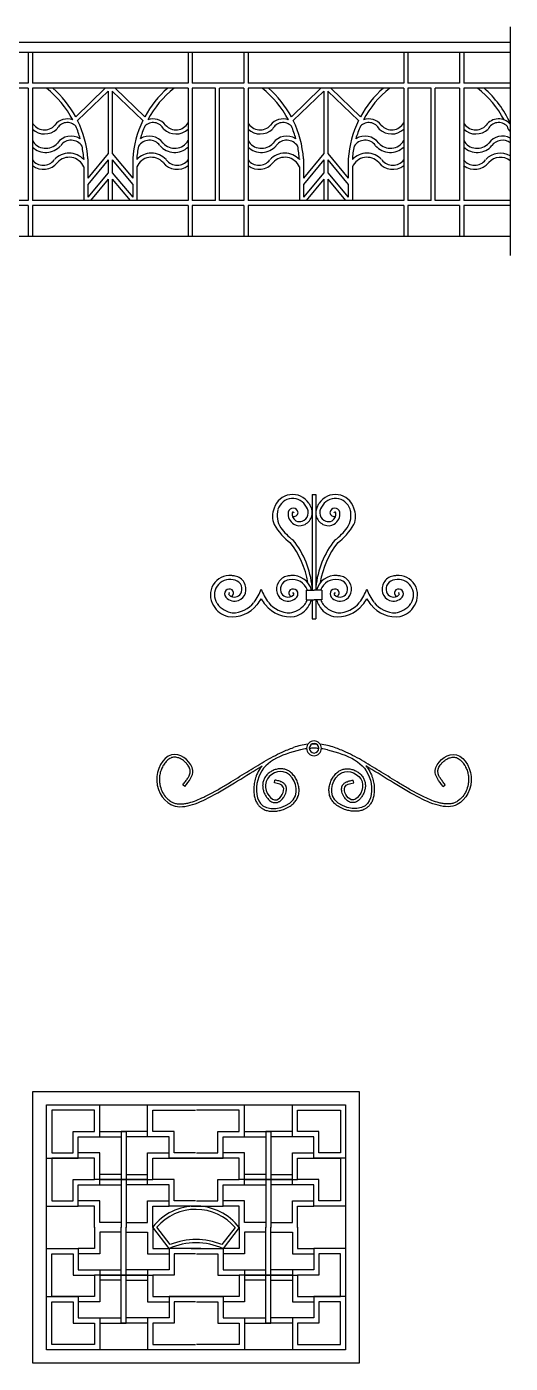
# Model space of a CAD drawing. Header units: millimetres. Extents: x 2621 to 26934, y 11979 to 27988.
# Drawn here: x 19855 to 21634, y 15714 to 20629 of the extents above; entities that cross this region are included whole.
import ezdxf

# ---------------------------------------------------------------- set-up
doc = ezdxf.new("R2010")
doc.units = ezdxf.units.MM

# ---------------------------------------------------------------- blocks, each defined once
blk = doc.blocks.new('A$C42CD0054')
for p, q in [((3673, 841.4), (3673, 0)), ((3673, 784), (20.4, 784)), ((3673, 746.5), (21.5, 746.5)), ((1899.7, 746.5), (1899.7, 634)), ((1914.7, 746.5), (1914.7, 634)), ((2487.6, 746.5), (2487.6, 634)), ((2502.6, 746.5), (2502.6, 634)), ((2693.1, 746.5), (2693.1, 634)), ((2708.1, 746.5), (2708.1, 634)), ((3281, 746.5), (3281, 634)), ((3296, 746.5), (3296, 634)), ((3486.5, 746.5), (3486.5, 634)), ((3501.5, 746.5), (3501.5, 634)), ((1899.7, 634), (1709.2, 634)), ((1899.7, 615.3), (1809.9, 615.3)), ((1899.7, 615.3), (1899.7, 202.8)), ((2487.6, 634), (1914.7, 634)), ((1914.7, 615.3), (1914.7, 202.8)), ((2487.6, 615.3), (1914.7, 615.3)), ((2182.9, 615.3), (2074.1, 510.2)), ((2193.7, 604.8), (2081.2, 496.3)), ((2193.7, 604.8), (2193.7, 374.8)), ((2208.7, 604.8), (2208.7, 374.8)), ((2208.7, 604.8), (2321.1, 496.3)), ((2219.5, 615.3), (2328.3, 510.2)), ((2487.6, 615.3), (2487.6, 202.8)), ((2693.1, 634), (2502.6, 634)), ((2502.6, 615.3), (2502.6, 202.8)), ((2588.3, 615.3), (2502.6, 615.3)), ((2588.3, 202.8), (2588.3, 615.3)), ((2603.3, 202.8), (2603.3, 615.3)), ((2693.1, 615.3), (2603.3, 615.3)), ((2693.1, 615.3), (2693.1, 202.8)), ((3281, 634), (2708.1, 634)), ((2708.1, 615.3), (2708.1, 202.8)), ((3281, 615.3), (2708.1, 615.3)), ((2976.3, 615.3), (2867.5, 510.2)), ((2987.1, 604.8), (2874.6, 496.3)), ((2987.1, 604.8), (2987.1, 374.8)), ((3002.1, 604.8), (3114.5, 496.3)), ((3002.1, 604.8), (3002.1, 374.8)), ((3012.9, 615.3), (3121.7, 510.2)), ((3281, 615.3), (3281, 202.8)), ((3486.5, 634), (3296, 634)), ((3296, 615.3), (3296, 202.8)), ((3381.7, 615.3), (3296, 615.3)), ((3381.7, 202.8), (3381.7, 615.3)), ((3396.7, 202.8), (3396.7, 615.3)), ((3486.5, 615.3), (3396.7, 615.3)), ((3486.5, 615.3), (3486.5, 202.8)), ((3673, 634), (3501.5, 634)), ((3501.5, 615.3), (3501.5, 202.8)), ((3673, 615.3), (3501.5, 615.3)), ((2103.7, 356.1), (2103.7, 353)), ((2193.7, 374.8), (2118.7, 284.8)), ((2118.7, 356.1), (2118.7, 284.8)), ((2193.7, 351.3), (2118.7, 261.3)), ((2193.7, 351.3), (2193.7, 304.5)), ((2208.7, 374.8), (2283.7, 284.8)), ((2208.7, 351.3), (2283.7, 261.3)), ((2208.7, 351.3), (2208.7, 304.5)), ((2283.7, 356.1), (2283.7, 284.8)), ((2298.7, 356.1), (2298.7, 353)), ((2897.1, 356.1), (2897.1, 353)), ((2987.1, 374.8), (2912.1, 284.8)), ((2912.1, 356.1), (2912.1, 284.8)), ((2987.1, 351.3), (2912.1, 261.3)), ((2987.1, 351.3), (2987.1, 304.5)), ((3002.1, 374.8), (3077.1, 284.8)), ((3002.1, 351.3), (3077.1, 261.3)), ((3002.1, 351.3), (3002.1, 304.5)), ((3077.1, 356.1), (3077.1, 284.8)), ((3092.1, 356.1), (3092.1, 353)), ((2103.7, 326.1), (2103.7, 202.8)), ((2193.7, 304.5), (2118.7, 214.5)), ((2208.7, 304.5), (2283.7, 214.5)), ((2298.7, 326.1), (2298.7, 202.8)), ((2897.1, 326.1), (2897.1, 202.8)), ((2987.1, 304.5), (2912.1, 214.5)), ((3002.1, 304.5), (3077.1, 214.5)), ((3092.1, 326.1), (3092.1, 202.8)), ((2118.7, 261.3), (2118.7, 214.5)), ((2193.7, 281.1), (2128.4, 202.8)), ((2193.7, 281.1), (2193.7, 202.8)), ((2208.7, 281.1), (2273.9, 202.8)), ((2208.7, 281.1), (2208.7, 202.8)), ((2283.7, 261.3), (2283.7, 214.5)), ((2912.1, 261.3), (2912.1, 214.5)), ((2987.1, 281.1), (2921.8, 202.8)), ((2987.1, 281.1), (2987.1, 202.8)), ((3002.1, 281.1), (3067.3, 202.8)), ((3002.1, 281.1), (3002.1, 202.8)), ((3077.1, 261.3), (3077.1, 214.5)), ((1899.7, 202.8), (1809.9, 202.8)), ((2487.6, 202.8), (1914.7, 202.8)), ((2588.3, 202.8), (2502.6, 202.8)), ((2693.1, 202.8), (2603.3, 202.8)), ((3281, 202.8), (2708.1, 202.8)), ((3381.7, 202.8), (3296, 202.8)), ((3486.5, 202.8), (3396.7, 202.8)), ((3673, 202.8), (3501.5, 202.8)), ((1899.7, 184), (1709.2, 184)), ((1899.7, 184), (1899.7, 71.5)), ((2487.6, 184), (1914.7, 184)), ((1914.7, 184), (1914.7, 71.5)), ((2487.6, 184), (2487.6, 71.5)), ((2693.1, 184), (2502.6, 184)), ((2502.6, 184), (2502.6, 71.5)), ((2693.1, 184), (2693.1, 71.5)), ((3281, 184), (2708.1, 184)), ((2708.1, 184), (2708.1, 71.5)), ((3281, 184), (3281, 71.5)), ((3486.5, 184), (3296, 184)), ((3296, 184), (3296, 71.5)), ((3486.5, 184), (3486.5, 71.5)), ((3673, 184), (3501.5, 184)), ((3501.5, 184), (3501.5, 71.5)), ((103.7, 71.5), (3673, 71.5))]:
    blk.add_line(p, q)
for centre, radius, start, end in [((1743.3, 331), 361.2, 27.6638, 51.9144), ((1743.3, 331), 376.2, 28.4544, 49.0869), ((2659, 331), 376.2, 130.9131, 151.5456), ((2659, 331), 361.2, 128.0856, 152.3362), ((2536.7, 331), 361.2, 27.6638, 51.9144), ((2536.7, 331), 376.2, 28.4544, 49.0869), ((3452.4, 331), 376.2, 130.9131, 151.5456), ((3452.4, 331), 361.2, 128.0856, 152.3362), ((3330.1, 331), 361.2, 27.6638, 51.9144), ((3330.1, 331), 376.2, 24.297, 49.0869), ((2043, 445.8), 56.6, 69.1355, 143.5659), ((1743.3, 331), 376.2, 3.8274, 26.0685), ((2659, 331), 376.2, 153.9315, 176.1726), ((2359.3, 445.8), 56.6, 36.4341, 110.8645), ((2836.5, 445.8), 56.6, 69.1355, 143.5659), ((2536.7, 331), 376.2, 3.8274, 26.0685), ((3452.4, 331), 376.2, 153.9315, 176.1726), ((3152.7, 445.8), 56.6, 36.4341, 110.8645), ((3629.9, 445.8), 56.6, 40.374, 143.5659), ((1959.2, 513.1), 51, 209.2082, 318.8575), ((1959.2, 513.1), 66, 227.5872, 313.3542), ((2043, 445.8), 43.1, 43.4038, 153.3647), ((1743.3, 331), 361.2, 15.7981, 23.5678), ((2659, 331), 361.2, 156.4322, 164.2019), ((2359.3, 445.8), 43.1, 26.6353, 136.5962), ((2443.1, 513.1), 66, 226.6458, 312.4128), ((2443.1, 513.1), 51, 221.1425, 330.7918), ((2752.6, 513.1), 51, 209.2082, 318.8575), ((2752.6, 513.1), 66, 227.5872, 313.3542), ((2836.5, 445.8), 43.1, 43.4038, 153.3647), ((2536.7, 331), 361.2, 15.7981, 23.5678), ((3452.4, 331), 361.2, 156.4322, 164.2019), ((3152.7, 445.8), 43.1, 26.6353, 136.5962), ((3236.5, 513.1), 66, 226.6458, 312.4128), ((3236.5, 513.1), 51, 221.1425, 330.7918), ((3546, 513.1), 51, 209.2082, 318.8575), ((3546, 513.1), 66, 227.5872, 313.3542), ((3629.9, 445.8), 43.1, 43.4038, 153.3647), ((3700.7, 486.3), 41, 195.4558, 227.4894), ((1964.1, 450.9), 56.7, 209.2082, 318.8575), ((1964.1, 450.9), 71.7, 226.3578, 318.8575), ((2057.3, 376.1), 62.9, 57.7737, 143.5659), ((2057.3, 376.1), 47.9, 33.2455, 143.5659), ((1743.3, 331), 361.2, 3.4601, 11.398), ((2659, 331), 361.2, 168.602, 176.5399), ((2345, 376.1), 47.9, 36.4341, 146.7545), ((2345, 376.1), 62.9, 36.4341, 122.2263), ((2438.2, 450.9), 71.7, 221.1425, 313.6422), ((2438.2, 450.9), 56.7, 221.1425, 330.7918), ((2757.6, 450.9), 56.7, 209.2082, 318.8575), ((2757.6, 450.9), 71.7, 226.3578, 318.8575), ((2850.7, 376.1), 62.9, 57.7737, 143.5659), ((2850.7, 376.1), 47.9, 33.2455, 143.5659), ((2536.7, 331), 361.2, 3.4601, 11.398), ((3452.4, 331), 361.2, 168.602, 176.5399), ((3138.4, 376.1), 47.9, 36.4341, 146.7545), ((3138.4, 376.1), 62.9, 36.4341, 122.2263), ((3231.6, 450.9), 71.7, 221.1425, 313.6422), ((3231.6, 450.9), 56.7, 221.1425, 330.7918), ((3551, 450.9), 56.7, 209.2082, 318.8575), ((3551, 450.9), 71.7, 226.3578, 319.3693), ((3644.1, 376.1), 62.9, 62.6823, 143.5659), ((3644.1, 376.1), 47.9, 52.942, 144.0404), ((1954.8, 382.8), 50.9, 217.9346, 322.0654), ((2049.9, 302.6), 73.6, 42.9606, 137.1616), ((2049.9, 302.6), 58.6, 23.6632, 137.1616), ((2352.4, 302.6), 73.6, 42.8384, 137.0394), ((2352.4, 302.6), 58.6, 42.8384, 156.3368), ((2447.5, 382.8), 50.9, 217.9346, 322.0654), ((2748.2, 382.8), 50.9, 217.9346, 322.0654), ((2843.3, 302.6), 73.6, 42.9606, 137.1616), ((2843.3, 302.6), 58.6, 23.6632, 137.1616), ((3145.8, 302.6), 73.6, 42.8384, 137.0394), ((3145.8, 302.6), 58.6, 42.8384, 156.3368), ((3240.9, 382.8), 50.9, 217.9346, 322.0654), ((3541.6, 382.8), 50.9, 217.9346, 322.0654), ((3636.7, 302.6), 73.6, 60.526, 137.1616), ((3636.7, 302.6), 58.6, 51.839, 137.1616), ((1954.8, 382.8), 65.9, 232.4681, 322.0654), ((2447.5, 382.8), 65.9, 217.9346, 307.5319), ((2748.2, 382.8), 65.9, 232.4681, 322.0654), ((3240.9, 382.8), 65.9, 217.9346, 307.5319), ((3541.6, 382.8), 65.9, 232.4681, 322.0654)]:
    blk.add_arc(centre, radius, start, end)
blk = doc.blocks.new('A$C50CF6D44')
for p, q in [((0, 1000), (1200, 1000)), ((0, 0), (0, 1000)), ((1200, 1000), (1200, 0)), ((50, 950), (1150, 950)), ((50, 50), (50, 950)), ((245.5, 833.4), (245.5, 950)), ((422, 833.4), (422, 950)), ((778, 833.4), (778, 950)), ((954.5, 833.4), (954.5, 950)), ((1150, 950), (1150, 50)), ((226.5, 931.1), (68.9, 931.1)), ((68.9, 931.1), (68.9, 773.5)), ((226.5, 852.3), (226.5, 931.1)), ((440.9, 931.1), (598.5, 931.1)), ((440.9, 852.3), (440.9, 931.1)), ((759.1, 931.1), (601.5, 931.1)), ((759.1, 852.3), (759.1, 931.1)), ((973.5, 931.1), (1131.1, 931.1)), ((973.5, 852.3), (973.5, 931.1)), ((1131.1, 931.1), (1131.1, 773.5)), ((147.7, 852.3), (226.5, 852.3)), ((147.7, 773.5), (147.7, 852.3)), ((245.5, 852.3), (343.2, 852.3)), ((324.3, 852.3), (324.3, 675.7)), ((422, 852.3), (324.3, 852.3)), ((343.2, 852.3), (343.2, 675.7)), ((519.7, 852.3), (440.9, 852.3)), ((519.7, 773.5), (519.7, 852.3)), ((680.3, 852.3), (759.1, 852.3)), ((680.3, 773.5), (680.3, 852.3)), ((778, 852.3), (875.7, 852.3)), ((856.8, 852.3), (856.8, 675.7)), ((954.5, 852.3), (856.8, 852.3)), ((875.7, 852.3), (875.7, 675.7)), ((1052.3, 852.3), (973.5, 852.3)), ((1052.3, 773.5), (1052.3, 852.3)), ((166.6, 833.4), (245.5, 833.4)), ((166.6, 754.5), (166.6, 833.4)), ((245.5, 833.4), (324.3, 833.4)), ((324.3, 833.4), (324.3, 694.6)), ((343.2, 833.4), (343.2, 694.6)), ((422, 833.4), (343.2, 833.4)), ((500.8, 833.4), (422, 833.4)), ((500.8, 754.5), (500.8, 833.4)), ((699.2, 833.4), (778, 833.4)), ((699.2, 754.5), (699.2, 833.4)), ((778, 833.4), (856.8, 833.4)), ((856.8, 833.4), (856.8, 694.6)), ((875.7, 833.4), (875.7, 694.6)), ((954.5, 833.4), (875.7, 833.4)), ((1033.4, 833.4), (954.5, 833.4)), ((1033.4, 754.5), (1033.4, 833.4)), ((50, 754.5), (166.6, 754.5)), ((68.9, 773.5), (147.7, 773.5)), ((226.5, 754.5), (68.9, 754.5)), ((68.9, 754.5), (68.9, 596.9)), ((245.5, 773.5), (166.6, 773.5)), ((226.5, 754.5), (166.6, 754.5)), ((226.5, 675.7), (226.5, 754.5)), ((226.5, 675.7), (226.5, 754.5)), ((245.5, 694.6), (245.5, 773.5)), ((245.5, 656.8), (245.5, 773.5)), ((422, 694.6), (422, 773.5)), ((422, 656.8), (422, 773.5)), ((422, 773.5), (500.8, 773.5)), ((440.9, 675.7), (440.9, 754.5)), ((440.9, 675.7), (440.9, 754.5)), ((440.9, 754.5), (500.8, 754.5)), ((440.9, 754.5), (598.5, 754.5)), ((617.5, 754.5), (500.8, 754.5)), ((598.5, 773.5), (519.7, 773.5)), ((582.5, 754.5), (699.2, 754.5)), ((601.5, 773.5), (680.3, 773.5)), ((759.1, 754.5), (601.5, 754.5)), ((778, 773.5), (699.2, 773.5)), ((759.1, 754.5), (699.2, 754.5)), ((759.1, 675.7), (759.1, 754.5)), ((759.1, 675.7), (759.1, 754.5)), ((778, 694.6), (778, 773.5)), ((778, 656.8), (778, 773.5)), ((954.5, 694.6), (954.5, 773.5)), ((954.5, 656.8), (954.5, 773.5)), ((954.5, 773.5), (1033.4, 773.5)), ((973.5, 675.7), (973.5, 754.5)), ((973.5, 675.7), (973.5, 754.5)), ((973.5, 754.5), (1033.4, 754.5)), ((973.5, 754.5), (1131.1, 754.5)), ((1150, 754.5), (1033.4, 754.5)), ((1131.1, 773.5), (1052.3, 773.5)), ((1131.1, 754.5), (1131.1, 596.9)), ((324.3, 694.6), (245.5, 694.6)), ((343.2, 694.6), (422, 694.6)), ((856.8, 694.6), (778, 694.6)), ((875.7, 694.6), (954.5, 694.6)), ((147.7, 675.7), (226.5, 675.7)), ((147.7, 596.9), (147.7, 675.7)), ((166.6, 656.8), (245.5, 656.8)), ((166.6, 578), (166.6, 656.8)), ((343.2, 675.7), (226.5, 675.7)), ((245.5, 675.7), (343.2, 675.7)), ((245.5, 656.8), (324.3, 656.8)), ((324.3, 675.7), (440.9, 675.7)), ((422, 675.7), (324.3, 675.7)), ((324.3, 675.7), (324.3, 499.2)), ((324.3, 656.8), (324.3, 518.1)), ((343.2, 675.7), (343.2, 499.2)), ((422, 656.8), (343.2, 656.8)), ((343.2, 656.8), (343.2, 518.1)), ((500.8, 656.8), (422, 656.8)), ((519.7, 675.7), (440.9, 675.7)), ((500.8, 578), (500.8, 656.8)), ((519.7, 596.9), (519.7, 675.7)), ((680.3, 675.7), (759.1, 675.7)), ((680.3, 596.9), (680.3, 675.7)), ((699.2, 656.8), (778, 656.8)), ((699.2, 578), (699.2, 656.8)), ((875.7, 675.7), (759.1, 675.7)), ((778, 675.7), (875.7, 675.7)), ((778, 656.8), (856.8, 656.8)), ((856.8, 675.7), (973.5, 675.7)), ((954.5, 675.7), (856.8, 675.7)), ((856.8, 675.7), (856.8, 499.2)), ((856.8, 656.8), (856.8, 518.1)), ((875.7, 675.7), (875.7, 499.2)), ((954.5, 656.8), (875.7, 656.8)), ((875.7, 656.8), (875.7, 518.1)), ((1033.4, 656.8), (954.5, 656.8)), ((1052.3, 675.7), (973.5, 675.7)), ((1033.4, 578), (1033.4, 656.8)), ((1052.3, 596.9), (1052.3, 675.7)), ((68.9, 596.9), (147.7, 596.9)), ((245.5, 596.9), (166.6, 596.9)), ((245.5, 518.1), (245.5, 596.9)), ((422, 518.1), (422, 596.9)), ((422, 596.9), (500.8, 596.9)), ((598.5, 596.9), (519.7, 596.9)), ((601.5, 596.9), (680.3, 596.9)), ((778, 596.9), (699.2, 596.9)), ((778, 518.1), (778, 596.9)), ((954.5, 518.1), (954.5, 596.9)), ((954.5, 596.9), (1033.4, 596.9)), ((1131.1, 596.9), (1052.3, 596.9)), ((50, 578), (166.6, 578)), ((226.5, 578), (166.6, 578)), ((226.5, 499.2), (226.5, 578)), ((440.9, 578), (500.8, 578)), ((440.9, 499.2), (440.9, 578)), ((617.5, 578), (500.8, 578)), ((582.5, 578), (699.2, 578)), ((759.1, 578), (699.2, 578)), ((759.1, 499.2), (759.1, 578)), ((973.5, 578), (1033.4, 578)), ((973.5, 499.2), (973.5, 578)), ((1150, 578), (1033.4, 578)), ((226.5, 500.8), (226.5, 422)), ((324.3, 518.1), (245.5, 518.1)), ((324.3, 324.3), (324.3, 500.8)), ((343.2, 518.1), (422, 518.1)), ((343.2, 324.3), (343.2, 500.8)), ((440.9, 500.8), (440.9, 422)), ((500.8, 422), (440.9, 500.8)), ((504.7, 436.7), (456.2, 500.5)), ((743.8, 499.1), (695.4, 436.7)), ((759.1, 499.2), (699.2, 422)), ((759.1, 500.8), (759.1, 422)), ((856.8, 518.1), (778, 518.1)), ((856.8, 324.3), (856.8, 500.8)), ((875.7, 518.1), (954.5, 518.1)), ((875.7, 324.3), (875.7, 500.8)), ((973.5, 500.8), (973.5, 422)), ((324.3, 481.9), (245.5, 481.9)), ((245.5, 481.9), (245.5, 403.1)), ((324.3, 343.2), (324.3, 481.9)), ((343.2, 481.9), (422, 481.9)), ((343.2, 343.2), (343.2, 481.9)), ((422, 481.9), (422, 403.1)), ((778, 481.9), (778, 403.1)), ((856.8, 481.9), (778, 481.9)), ((856.8, 343.2), (856.8, 481.9)), ((875.7, 481.9), (954.5, 481.9)), ((875.7, 343.2), (875.7, 481.9)), ((954.5, 481.9), (954.5, 403.1)), ((50, 422), (166.6, 422)), ((68.9, 245.5), (68.9, 403.1)), ((68.9, 403.1), (147.7, 403.1)), ((147.7, 403.1), (147.7, 324.3)), ((226.5, 422), (166.6, 422)), ((166.6, 422), (166.6, 343.2)), ((245.5, 403.1), (166.6, 403.1)), ((422, 403.1), (500.8, 403.1)), ((440.9, 422), (500.8, 422)), ((617.5, 422), (500.8, 422)), ((500.8, 422), (500.8, 343.2)), ((598.5, 403.1), (519.7, 403.1)), ((519.7, 403.1), (519.7, 324.3)), ((582.5, 422), (699.2, 422)), ((601.5, 403.1), (680.3, 403.1)), ((680.3, 403.1), (680.3, 324.3)), ((759.1, 422), (699.2, 422)), ((699.2, 422), (699.2, 343.2)), ((778, 403.1), (699.2, 403.1)), ((954.5, 403.1), (1033.4, 403.1)), ((973.5, 422), (1033.4, 422)), ((1150, 422), (1033.4, 422)), ((1033.4, 422), (1033.4, 343.2)), ((1131.1, 403.1), (1052.3, 403.1)), ((1052.3, 403.1), (1052.3, 324.3)), ((1131.1, 245.5), (1131.1, 403.1)), ((147.7, 324.3), (226.5, 324.3)), ((166.6, 343.2), (245.5, 343.2)), ((226.5, 324.3), (226.5, 245.5)), ((226.5, 324.3), (226.5, 245.5)), ((343.2, 324.3), (226.5, 324.3)), ((245.5, 343.2), (245.5, 226.5)), ((245.5, 343.2), (324.3, 343.2)), ((245.5, 324.3), (343.2, 324.3)), ((245.5, 305.4), (245.5, 226.5)), ((324.3, 305.4), (245.5, 305.4)), ((324.3, 147.7), (324.3, 324.3)), ((422, 324.3), (324.3, 324.3)), ((324.3, 324.3), (440.9, 324.3)), ((324.3, 166.6), (324.3, 305.4)), ((422, 343.2), (343.2, 343.2)), ((343.2, 147.7), (343.2, 324.3)), ((343.2, 166.6), (343.2, 305.4)), ((343.2, 305.4), (422, 305.4)), ((422, 343.2), (422, 226.5)), ((500.8, 343.2), (422, 343.2)), ((422, 305.4), (422, 226.5)), ((440.9, 324.3), (440.9, 245.5)), ((440.9, 324.3), (440.9, 245.5)), ((519.7, 324.3), (440.9, 324.3)), ((680.3, 324.3), (759.1, 324.3)), ((699.2, 343.2), (778, 343.2)), ((759.1, 324.3), (759.1, 245.5)), ((759.1, 324.3), (759.1, 245.5)), ((875.7, 324.3), (759.1, 324.3)), ((778, 343.2), (778, 226.5)), ((778, 343.2), (856.8, 343.2)), ((778, 324.3), (875.7, 324.3)), ((778, 305.4), (778, 226.5)), ((856.8, 305.4), (778, 305.4)), ((856.8, 147.7), (856.8, 324.3)), ((954.5, 324.3), (856.8, 324.3)), ((856.8, 324.3), (973.5, 324.3)), ((856.8, 166.6), (856.8, 305.4)), ((954.5, 343.2), (875.7, 343.2)), ((875.7, 147.7), (875.7, 324.3)), ((875.7, 166.6), (875.7, 305.4)), ((875.7, 305.4), (954.5, 305.4)), ((954.5, 343.2), (954.5, 226.5)), ((1033.4, 343.2), (954.5, 343.2)), ((954.5, 305.4), (954.5, 226.5)), ((973.5, 324.3), (973.5, 245.5)), ((973.5, 324.3), (973.5, 245.5)), ((1052.3, 324.3), (973.5, 324.3)), ((50, 245.5), (166.6, 245.5)), ((226.5, 245.5), (68.9, 245.5)), ((68.9, 68.9), (68.9, 226.5)), ((68.9, 226.5), (147.7, 226.5)), ((147.7, 226.5), (147.7, 147.7)), ((226.5, 245.5), (166.6, 245.5)), ((166.6, 245.5), (166.6, 166.6)), ((245.5, 226.5), (166.6, 226.5)), ((422, 226.5), (500.8, 226.5)), ((440.9, 245.5), (500.8, 245.5)), ((440.9, 245.5), (598.5, 245.5)), ((617.5, 245.5), (500.8, 245.5)), ((500.8, 245.5), (500.8, 166.6)), ((598.5, 226.5), (519.7, 226.5)), ((519.7, 226.5), (519.7, 147.7)), ((582.5, 245.5), (699.2, 245.5)), ((759.1, 245.5), (601.5, 245.5)), ((601.5, 226.5), (680.3, 226.5)), ((680.3, 226.5), (680.3, 147.7)), ((759.1, 245.5), (699.2, 245.5)), ((699.2, 245.5), (699.2, 166.6)), ((778, 226.5), (699.2, 226.5)), ((954.5, 226.5), (1033.4, 226.5)), ((973.5, 245.5), (1033.4, 245.5)), ((973.5, 245.5), (1131.1, 245.5)), ((1150, 245.5), (1033.4, 245.5)), ((1033.4, 245.5), (1033.4, 166.6)), ((1131.1, 226.5), (1052.3, 226.5)), ((1052.3, 226.5), (1052.3, 147.7)), ((1131.1, 68.9), (1131.1, 226.5)), ((147.7, 147.7), (226.5, 147.7)), ((166.6, 166.6), (245.5, 166.6)), ((226.5, 147.7), (226.5, 68.9)), ((245.5, 166.6), (245.5, 50)), ((245.5, 166.6), (324.3, 166.6)), ((245.5, 147.7), (343.2, 147.7)), ((422, 147.7), (324.3, 147.7)), ((422, 166.6), (343.2, 166.6)), ((422, 166.6), (422, 50)), ((500.8, 166.6), (422, 166.6)), ((519.7, 147.7), (440.9, 147.7)), ((440.9, 147.7), (440.9, 68.9)), ((680.3, 147.7), (759.1, 147.7)), ((699.2, 166.6), (778, 166.6)), ((759.1, 147.7), (759.1, 68.9)), ((778, 166.6), (778, 50)), ((778, 166.6), (856.8, 166.6)), ((778, 147.7), (875.7, 147.7)), ((954.5, 147.7), (856.8, 147.7)), ((954.5, 166.6), (875.7, 166.6)), ((954.5, 166.6), (954.5, 50)), ((1033.4, 166.6), (954.5, 166.6)), ((1052.3, 147.7), (973.5, 147.7)), ((973.5, 147.7), (973.5, 68.9)), ((1150, 50), (50, 50)), ((226.5, 68.9), (68.9, 68.9)), ((440.9, 68.9), (598.5, 68.9)), ((759.1, 68.9), (601.5, 68.9)), ((973.5, 68.9), (1131.1, 68.9)), ((1200, 0), (0, 0))]:
    blk.add_line(p, q)
for centre, radius, start, end in [((599.4, 376.9), 201.2, 37.4482, 141.9689), ((599.4, 376.9), 189.2, 40.2332, 139.1833), ((600, 201.3), 241.9, 65.7952, 114.2048), ((600, 201.3), 253.9, 67.9359, 112.0422)]:
    blk.add_arc(centre, radius, start, end)
blk = doc.blocks.new('A$C736A1F58')
for p, q in [((432.8, 105.1, 234.6), (434.9, 114.9, 234.6)), ((724.7, 105.1, 234.6), (722.6, 114.9, 234.6)), ((103.5, 91.1, 234.6), (95.8, 97.5, 234.6)), ((1054, 91.1, 234.6), (1061.8, 97.5, 234.6))]:
    blk.add_line(p, q)
at = {"linetype": 'ByBlock'}
for centre, radius, start, end in [((574.7, 37.1, 234.6), 210, 95.1622, 109.926), ((578.8, 231.6, 234.6), 27.3, 90, 270), ((578.8, 231.6, 234.6), 17.3, 90, 270), ((574.7, 37.1, 234.6), 210, 88.8796, 90.9717), ((578.8, 231.6, 234.6), 27.3, 270, 90), ((578.8, 231.6, 234.6), 17.3, 270, 90), ((582.9, 37.1, 234.6), 210, 89.0283, 91.1204), ((582.9, 37.1, 234.6), 210, 70.074, 84.8378), ((576.6, 31.6, 234.6), 200, 97.2029, 103.6538), ((576.6, 31.6, 234.6), 200, 89.3832, 94.3336), ((580.9, 31.6, 234.6), 200, 85.6664, 90.6168), ((580.9, 31.6, 234.6), 200, 76.3462, 82.7971)]:
    blk.add_arc(centre, radius, start, end, dxfattribs=at)
for points, knots in [([(103.5, 91.1, 234.6), (119.2, 110.3, 234.6), (155.9, 155.2, 234.6), (55.4, 244.7, 234.6), (-25.8, 122.5, 234.6), (51.1, -14.8, 234.6), (227.4, 62.2, 234.6), (328.7, 132, 234.6), (387.8, 166.9, 234.6)], [0, 0, 0, 0, 65.906861, 154.596065, 259.296918, 374.633951, 524.778752, 736.107336, 736.107336, 736.107336, 736.107336]), ([(95.8, 97.5, 234.6), (99.1, 101.6, 234.6), (102.4, 105.6, 234.6), (108.6, 113.6, 234.6), (111.5, 117.5, 234.6), (115.9, 124.4, 234.6), (117.6, 127.4, 234.6), (120.1, 132.8, 234.6), (121, 135.2, 234.6), (122.4, 139.8, 234.6), (122.8, 142.1, 234.6), (123.1, 145.4, 234.6), (123.1, 146.5, 234.6), (123, 148.6, 234.6), (122.9, 149.7, 234.6), (122.6, 151.9, 234.6), (122.4, 153.1, 234.6), (121.4, 156.7, 234.6), (120.4, 159.4, 234.6), (117.8, 164.6, 234.6), (116.3, 167.3, 234.6), (112.5, 172.5, 234.6), (110.4, 175.1, 234.6), (105.8, 180, 234.6), (103.3, 182.4, 234.6), (97.2, 187.4, 234.6), (93.4, 189.9, 234.6), (85.9, 194.2, 234.6), (82, 195.9, 234.6), (75.4, 197.9, 234.6), (72.6, 198.5, 234.6), (67.3, 199.1, 234.6), (64.8, 199.1, 234.6), (59.9, 198.6, 234.6), (57.4, 198, 234.6), (52.6, 196.4, 234.6), (50.2, 195.3, 234.6), (45.5, 192.6, 234.6), (43.2, 191, 234.6), (38.6, 187.2, 234.6), (36.4, 185.1, 234.6), (30.9, 179.1, 234.6), (27.7, 174.8, 234.6), (22, 165.4, 234.6), (19.5, 160.3, 234.6), (15.2, 149.7, 234.6), (13.5, 144.1, 234.6), (11.6, 135.8, 234.6), (11.1, 132.9, 234.6), (10.4, 127.5, 234.6), (10.2, 124.8, 234.6), (9.9, 119.4, 234.6), (9.9, 116.8, 234.6), (10.1, 108.8, 234.6), (10.7, 103.5, 234.6), (13.3, 90.2, 234.6), (15.8, 82.3, 234.6), (22.5, 67.5, 234.6), (26.7, 60.7, 234.6), (35.4, 49.7, 234.6), (39.8, 45.3, 234.6), (46.5, 39.8, 234.6), (48.7, 38.3, 234.6), (52.8, 35.7, 234.6), (54.6, 34.6, 234.6), (58.5, 32.7, 234.6), (60.4, 31.9, 234.6), (66.4, 29.6, 234.6), (70.6, 28.5, 234.6), (79.4, 27.1, 234.6), (83.9, 26.8, 234.6), (93.3, 26.9, 234.6), (98.2, 27.3, 234.6), (108.2, 28.7, 234.6), (113.3, 29.8, 234.6), (127.2, 33.4, 234.6), (136.2, 36.4, 234.6), (154.4, 43.6, 234.6), (163.6, 47.7, 234.6), (179.2, 55.2, 234.6), (185.6, 58.5, 234.6), (195.1, 63.4, 234.6), (198.2, 65.1, 234.6), (204.5, 68.4, 234.6), (207.6, 70.1, 234.6), (216.8, 75.1, 234.6), (222.9, 78.5, 234.6), (240.9, 88.7, 234.6), (252.6, 95.6, 234.6), (287.2, 116.4, 234.6), (309.3, 130.3, 234.6), (352.8, 157.5, 234.6), (374.2, 170.8, 234.6), (417.4, 195.6, 234.6), (439.1, 207.2, 234.6), (475.1, 223.7, 234.6), (488.9, 229.4, 234.6), (503.1, 234.6, 234.6)], [0, 0, 0, 0, 14.176666, 14.176666, 28.353332, 28.353332, 39.738069, 39.738069, 49.297612, 49.297612, 58.857155, 58.857155, 63.574757, 63.574757, 68.281491, 68.281491, 72.988225, 72.988225, 83.130938, 83.130938, 93.27365, 93.27365, 103.416362, 103.416362, 113.559075, 113.559075, 126.886677, 126.886677, 140.214279, 140.214279, 150.197167, 150.197167, 160.180056, 160.180056, 170.162944, 170.162944, 180.145833, 180.145833, 190.128721, 190.128721, 200.11161, 200.11161, 216.149742, 216.149742, 232.187874, 232.187874, 248.226006, 248.226006, 256.256201, 256.256201, 263.972026, 263.972026, 271.687852, 271.687852, 287.119502, 287.119502, 311.848133, 311.848133, 336.576764, 336.576764, 357.343703, 357.343703, 366.778583, 366.778583, 374.775716, 374.775716, 382.772849, 382.772849, 399.130483, 399.130483, 415.488118, 415.488118, 431.845752, 431.845752, 448.203386, 448.203386, 475.592333, 475.592333, 502.98128, 502.98128, 522.125558, 522.125558, 531.687599, 531.687599, 541.24964, 541.24964, 560.373721, 560.373721, 598.621884, 598.621884, 675.118209, 675.118209, 751.614535, 751.614535, 828.11086, 828.11086, 874.428026, 874.428026, 874.428026, 874.428026]), ([(529.4, 226, 234.6), (455.2, 208, 234.6), (357.7, 169.9, 234.6), (368.5, -17.4, 234.6), (551.4, 29.6, 234.6), (481.2, 177.9, 234.6), (371.5, 111, 234.6), (438.3, 10.1, 234.6), (482.1, 94.6, 234.6), (447.2, 102.1, 234.6), (432.8, 105.1, 234.6)], [43.248762, 43.248762, 43.248762, 43.248762, 240.922345, 336.692926, 462.212018, 561.101032, 642.481196, 711.861291, 764.485199, 801.072789, 801.072789, 801.072789, 801.072789]), ([(628.1, 226, 234.6), (702.3, 208, 234.6), (799.8, 169.9, 234.6), (789, -17.4, 234.6), (606.1, 29.6, 234.6), (676.3, 177.9, 234.6), (786.1, 111, 234.6), (719.3, 10.1, 234.6), (675.5, 94.6, 234.6), (710.4, 102.1, 234.6), (724.7, 105.1, 234.6)], [43.248762, 43.248762, 43.248762, 43.248762, 240.922345, 336.692926, 462.212018, 561.101032, 642.481196, 711.861291, 764.485199, 801.072789, 801.072789, 801.072789, 801.072789]), ([(1061.8, 97.5, 234.6), (1058.4, 101.6, 234.6), (1055.1, 105.6, 234.6), (1048.9, 113.6, 234.6), (1046.1, 117.5, 234.6), (1041.7, 124.4, 234.6), (1040, 127.4, 234.6), (1037.4, 132.8, 234.6), (1036.5, 135.2, 234.6), (1035.1, 139.8, 234.6), (1034.7, 142.1, 234.6), (1034.4, 145.4, 234.6), (1034.4, 146.5, 234.6), (1034.5, 148.6, 234.6), (1034.6, 149.7, 234.6), (1034.9, 151.9, 234.6), (1035.1, 153.1, 234.6), (1036.1, 156.7, 234.6), (1037.1, 159.4, 234.6), (1039.7, 164.6, 234.6), (1041.3, 167.3, 234.6), (1045, 172.5, 234.6), (1047.1, 175.1, 234.6), (1051.7, 180, 234.6), (1054.2, 182.4, 234.6), (1060.4, 187.4, 234.6), (1064.1, 189.9, 234.6), (1071.7, 194.2, 234.6), (1075.5, 195.9, 234.6), (1082.2, 197.9, 234.6), (1084.9, 198.5, 234.6), (1090.2, 199.1, 234.6), (1092.7, 199.1, 234.6), (1097.7, 198.6, 234.6), (1100.1, 198, 234.6), (1104.9, 196.4, 234.6), (1107.3, 195.3, 234.6), (1112, 192.6, 234.6), (1114.4, 191, 234.6), (1118.9, 187.2, 234.6), (1121.1, 185.1, 234.6), (1126.6, 179.1, 234.6), (1129.8, 174.8, 234.6), (1135.5, 165.4, 234.6), (1138.1, 160.3, 234.6), (1142.3, 149.7, 234.6), (1144, 144.1, 234.6), (1145.9, 135.8, 234.6), (1146.4, 132.9, 234.6), (1147.1, 127.5, 234.6), (1147.4, 124.8, 234.6), (1147.6, 119.4, 234.6), (1147.7, 116.8, 234.6), (1147.4, 108.8, 234.6), (1146.8, 103.5, 234.6), (1144.3, 90.2, 234.6), (1141.7, 82.3, 234.6), (1135, 67.5, 234.6), (1130.8, 60.7, 234.6), (1122.1, 49.7, 234.6), (1117.7, 45.3, 234.6), (1111, 39.8, 234.6), (1108.8, 38.3, 234.6), (1104.8, 35.7, 234.6), (1102.9, 34.6, 234.6), (1099.1, 32.7, 234.6), (1097.1, 31.9, 234.6), (1091.1, 29.6, 234.6), (1086.9, 28.5, 234.6), (1078.1, 27.1, 234.6), (1073.6, 26.8, 234.6), (1064.2, 26.9, 234.6), (1059.3, 27.3, 234.6), (1049.3, 28.7, 234.6), (1044.2, 29.8, 234.6), (1030.3, 33.4, 234.6), (1021.3, 36.4, 234.6), (1003.1, 43.6, 234.6), (993.9, 47.7, 234.6), (978.3, 55.2, 234.6), (971.9, 58.5, 234.6), (962.4, 63.4, 234.6), (959.3, 65.1, 234.6), (953.1, 68.4, 234.6), (950, 70.1, 234.6), (940.7, 75.1, 234.6), (934.6, 78.5, 234.6), (916.6, 88.7, 234.6), (904.9, 95.6, 234.6), (870.4, 116.4, 234.6), (848.2, 130.3, 234.6), (804.7, 157.5, 234.6), (783.3, 170.8, 234.6), (740.2, 195.6, 234.6), (718.4, 207.2, 234.6), (682.4, 223.7, 234.6), (668.6, 229.4, 234.6), (654.4, 234.6, 234.6)], [0, 0, 0, 0, 14.176666, 14.176666, 28.353332, 28.353332, 39.738069, 39.738069, 49.297612, 49.297612, 58.857155, 58.857155, 63.574757, 63.574757, 68.281491, 68.281491, 72.988225, 72.988225, 83.130938, 83.130938, 93.27365, 93.27365, 103.416362, 103.416362, 113.559075, 113.559075, 126.886677, 126.886677, 140.214279, 140.214279, 150.197167, 150.197167, 160.180056, 160.180056, 170.162944, 170.162944, 180.145833, 180.145833, 190.128721, 190.128721, 200.11161, 200.11161, 216.149742, 216.149742, 232.187874, 232.187874, 248.226006, 248.226006, 256.256201, 256.256201, 263.972026, 263.972026, 271.687852, 271.687852, 287.119502, 287.119502, 311.848133, 311.848133, 336.576764, 336.576764, 357.343703, 357.343703, 366.778583, 366.778583, 374.775716, 374.775716, 382.772849, 382.772849, 399.130483, 399.130483, 415.488118, 415.488118, 431.845752, 431.845752, 448.203386, 448.203386, 475.592333, 475.592333, 502.98128, 502.98128, 522.125558, 522.125558, 531.687599, 531.687599, 541.24964, 541.24964, 560.373721, 560.373721, 598.621884, 598.621884, 675.118209, 675.118209, 751.614535, 751.614535, 828.11086, 828.11086, 874.428026, 874.428026, 874.428026, 874.428026]), ([(1054, 91.1, 234.6), (1038.4, 110.3, 234.6), (1001.6, 155.2, 234.6), (1102.1, 244.7, 234.6), (1183.3, 122.5, 234.6), (1106.4, -14.8, 234.6), (930.1, 62.2, 234.6), (828.8, 132, 234.6), (769.7, 166.9, 234.6)], [0, 0, 0, 0, 65.906861, 154.596065, 259.296918, 374.633951, 524.778752, 736.107336, 736.107336, 736.107336, 736.107336]), ([(387.8, 166.9, 234.6), (385.3, 164, 234.6), (382.9, 161, 234.6), (375.6, 150.5, 234.6), (371.1, 142.5, 234.6), (366.1, 130.3, 234.6), (364.7, 126.6, 234.6), (362.5, 119.4, 234.6), (361.6, 116, 234.6), (359.9, 108.9, 234.6), (359.3, 105.3, 234.6), (357.6, 94.3, 234.6), (357, 86.8, 234.6), (357, 71.6, 234.6), (357.6, 64.1, 234.6), (360.1, 51.5, 234.6), (361.5, 46.3, 234.6), (365.3, 36.3, 234.6), (367.6, 31.5, 234.6), (372.8, 23.8, 234.6), (375.3, 20.7, 234.6), (379.5, 16.5, 234.6), (381, 15.2, 234.6), (383.8, 12.9, 234.6), (385.1, 12, 234.6), (387.8, 10.2, 234.6), (389.2, 9.4, 234.6), (393.5, 7.1, 234.6), (396.4, 5.7, 234.6), (404.2, 2.9, 234.6), (409.2, 1.7, 234.6), (419.5, 0.2, 234.6), (424.7, -0.1, 234.6), (435.4, 0.1, 234.6), (440.7, 0.6, 234.6), (451.4, 2.4, 234.6), (456.8, 3.6, 234.6), (468.7, 7.3, 234.6), (475.3, 10, 234.6), (487.7, 16.6, 234.6), (493.5, 20.4, 234.6), (502.8, 28.2, 234.6), (506.4, 31.9, 234.6), (512.9, 40.1, 234.6), (515.7, 44.5, 234.6), (518.5, 50.7, 234.6), (519.2, 52.2, 234.6), (520.9, 56.8, 234.6), (521.7, 59.9, 234.6), (523, 66.3, 234.6), (523.4, 69.5, 234.6), (523.9, 78.4, 234.6), (523.6, 84.1, 234.6), (521.8, 95.3, 234.6), (520.4, 100.9, 234.6), (516.5, 111.6, 234.6), (514, 116.8, 234.6), (508.3, 126.6, 234.6), (504.9, 131.2, 234.6), (497.3, 139.5, 234.6), (493.1, 143.3, 234.6), (485, 148.8, 234.6), (481.2, 150.9, 234.6), (475.4, 153.2, 234.6), (473.4, 153.9, 234.6), (469.2, 155.1, 234.6), (466.8, 155.6, 234.6), (462.1, 156.3, 234.6), (459.7, 156.5, 234.6), (452.5, 156.6, 234.6), (447.7, 156.1, 234.6), (438.2, 154, 234.6), (433.5, 152.5, 234.6), (424.6, 148.5, 234.6), (420.3, 146.1, 234.6), (412.3, 140.4, 234.6), (408.5, 137.1, 234.6), (401.9, 129.7, 234.6), (398.9, 125.6, 234.6), (394.5, 117.5, 234.6), (392.9, 113.5, 234.6), (391.2, 107.4, 234.6), (390.8, 105.4, 234.6), (390.3, 101.9, 234.6), (390.1, 100.4, 234.6), (389.9, 97.6, 234.6), (389.8, 96.3, 234.6), (389.8, 93.7, 234.6), (389.9, 92.3, 234.6), (390.1, 88.4, 234.6), (390.5, 85.7, 234.6), (391.8, 78.6, 234.6), (393, 74.1, 234.6), (396.3, 65.5, 234.6), (398.3, 61.4, 234.6), (402.8, 53.6, 234.6), (405.4, 50, 234.6), (410.4, 44.3, 234.6), (412.6, 42.1, 234.6), (417.5, 38.2, 234.6), (420, 36.5, 234.6), (424.8, 34.1, 234.6), (426.8, 33.3, 234.6), (431.1, 32.2, 234.6), (433.3, 31.8, 234.6), (437.9, 31.6, 234.6), (440.2, 31.8, 234.6), (443.2, 32.4, 234.6), (443.9, 32.6, 234.6), (446, 33.2, 234.6), (447.4, 33.8, 234.6), (450, 35, 234.6), (451.2, 35.7, 234.6), (454.5, 37.8, 234.6), (456.5, 39.3, 234.6), (460.1, 42.6, 234.6), (461.8, 44.4, 234.6), (465, 48.2, 234.6), (466.4, 50.3, 234.6), (469.7, 55.3, 234.6), (471.3, 58.4, 234.6), (474.1, 64.8, 234.6), (475.2, 68, 234.6), (476.5, 73.7, 234.6), (476.9, 76.1, 234.6), (477.3, 81, 234.6), (477.3, 83.4, 234.6), (476.7, 87.6, 234.6), (476.4, 89.3, 234.6), (475.6, 91.6, 234.6), (475.3, 92.3, 234.6), (474.7, 93.8, 234.6), (474.3, 94.7, 234.6), (473.4, 96.2, 234.6), (472.9, 96.9, 234.6), (471.4, 99.1, 234.6), (470.3, 100.3, 234.6), (467.9, 102.6, 234.6), (466.6, 103.6, 234.6), (464, 105.4, 234.6), (462.6, 106.2, 234.6), (459.9, 107.6, 234.6), (458.5, 108.3, 234.6), (454.7, 109.8, 234.6), (452.2, 110.7, 234.6), (447.2, 112.1, 234.6), (444.7, 112.7, 234.6), (439.8, 113.9, 234.6), (437.3, 114.4, 234.6), (434.9, 114.9, 234.6)], [188.151468, 188.151468, 188.151468, 188.151468, 199.281155, 199.281155, 225.045611, 225.045611, 235.690026, 235.690026, 245.002692, 245.002692, 254.315359, 254.315359, 273.123407, 273.123407, 291.931455, 291.931455, 305.642768, 305.642768, 319.354081, 319.354081, 329.569309, 329.569309, 334.653959, 334.653959, 338.712034, 338.712034, 342.770109, 342.770109, 350.88626, 350.88626, 363.498842, 363.498842, 376.111424, 376.111424, 388.724007, 388.724007, 401.336589, 401.336589, 417.556496, 417.556496, 433.776402, 433.776402, 446.051955, 446.051955, 458.327507, 458.327507, 462.12081, 462.12081, 469.707416, 469.707416, 477.294022, 477.294022, 490.520873, 490.520873, 503.747724, 503.747724, 516.974574, 516.974574, 530.201425, 530.201425, 543.428276, 543.428276, 553.470374, 553.470374, 558.239931, 558.239931, 563.7492, 563.7492, 569.258469, 569.258469, 580.464228, 580.464228, 591.669987, 591.669987, 602.875746, 602.875746, 614.081505, 614.081505, 625.287264, 625.287264, 634.667204, 634.667204, 639.016022, 639.016022, 642.105343, 642.105343, 644.868819, 644.868819, 647.632296, 647.632296, 653.159249, 653.159249, 662.727391, 662.727391, 672.295532, 672.295532, 681.863674, 681.863674, 688.813821, 688.813821, 695.763969, 695.763969, 700.649907, 700.649907, 705.535845, 705.535845, 710.421782, 710.421782, 711.887166, 711.887166, 714.930358, 714.930358, 717.97355, 717.97355, 723.263597, 723.263597, 728.553644, 728.553644, 733.84369, 733.84369, 741.227282, 741.227282, 748.610874, 748.610874, 753.904742, 753.904742, 759.198611, 759.198611, 762.824952, 762.824952, 764.346266, 764.346266, 766.17192, 766.17192, 767.997574, 767.997574, 771.632762, 771.632762, 775.267951, 775.267951, 778.903139, 778.903139, 782.538328, 782.538328, 788.759619, 788.759619, 794.980911, 794.980911, 801.072789, 801.072789, 801.072789, 801.072789]), ([(769.7, 166.9, 234.6), (772.2, 164, 234.6), (774.6, 161, 234.6), (782, 150.5, 234.6), (786.4, 142.5, 234.6), (791.5, 130.3, 234.6), (792.8, 126.6, 234.6), (795, 119.4, 234.6), (796, 116, 234.6), (797.6, 108.9, 234.6), (798.3, 105.3, 234.6), (800, 94.3, 234.6), (800.6, 86.8, 234.6), (800.5, 71.6, 234.6), (799.9, 64.1, 234.6), (797.5, 51.5, 234.6), (796, 46.3, 234.6), (792.3, 36.3, 234.6), (789.9, 31.5, 234.6), (784.8, 23.8, 234.6), (782.3, 20.7, 234.6), (778, 16.5, 234.6), (776.5, 15.2, 234.6), (773.7, 12.9, 234.6), (772.4, 12, 234.6), (769.7, 10.2, 234.6), (768.3, 9.4, 234.6), (764.1, 7.1, 234.6), (761.1, 5.7, 234.6), (753.3, 2.9, 234.6), (748.3, 1.7, 234.6), (738.1, 0.2, 234.6), (732.8, -0.1, 234.6), (722.2, 0.1, 234.6), (716.8, 0.6, 234.6), (706.1, 2.4, 234.6), (700.7, 3.6, 234.6), (688.8, 7.3, 234.6), (682.2, 10, 234.6), (669.9, 16.6, 234.6), (664, 20.4, 234.6), (654.8, 28.2, 234.6), (651.1, 31.9, 234.6), (644.7, 40.1, 234.6), (641.9, 44.5, 234.6), (639, 50.7, 234.6), (638.4, 52.2, 234.6), (636.7, 56.8, 234.6), (635.8, 59.9, 234.6), (634.5, 66.3, 234.6), (634.1, 69.5, 234.6), (633.6, 78.4, 234.6), (633.9, 84.1, 234.6), (635.7, 95.3, 234.6), (637.1, 100.9, 234.6), (641, 111.6, 234.6), (643.5, 116.8, 234.6), (649.3, 126.6, 234.6), (652.6, 131.2, 234.6), (660.2, 139.5, 234.6), (664.4, 143.3, 234.6), (672.5, 148.8, 234.6), (676.3, 150.9, 234.6), (682.2, 153.2, 234.6), (684.1, 153.9, 234.6), (688.4, 155.1, 234.6), (690.7, 155.6, 234.6), (695.4, 156.3, 234.6), (697.8, 156.5, 234.6), (705, 156.6, 234.6), (709.9, 156.1, 234.6), (719.3, 154, 234.6), (724, 152.5, 234.6), (732.9, 148.5, 234.6), (737.2, 146.1, 234.6), (745.2, 140.4, 234.6), (749, 137.1, 234.6), (755.6, 129.7, 234.6), (758.6, 125.6, 234.6), (763, 117.5, 234.6), (764.6, 113.5, 234.6), (766.3, 107.4, 234.6), (766.7, 105.4, 234.6), (767.3, 101.9, 234.6), (767.4, 100.4, 234.6), (767.6, 97.6, 234.6), (767.7, 96.3, 234.6), (767.7, 93.7, 234.6), (767.7, 92.3, 234.6), (767.4, 88.4, 234.6), (767.1, 85.7, 234.6), (765.8, 78.6, 234.6), (764.5, 74.1, 234.6), (761.2, 65.5, 234.6), (759.3, 61.4, 234.6), (754.7, 53.6, 234.6), (752.1, 50, 234.6), (747.1, 44.3, 234.6), (744.9, 42.1, 234.6), (740.1, 38.2, 234.6), (737.5, 36.5, 234.6), (732.8, 34.1, 234.6), (730.7, 33.3, 234.6), (726.4, 32.2, 234.6), (724.2, 31.8, 234.6), (719.6, 31.6, 234.6), (717.3, 31.8, 234.6), (714.3, 32.4, 234.6), (713.6, 32.6, 234.6), (711.5, 33.2, 234.6), (710.2, 33.8, 234.6), (707.5, 35, 234.6), (706.3, 35.7, 234.6), (703, 37.8, 234.6), (701, 39.3, 234.6), (697.4, 42.6, 234.6), (695.7, 44.4, 234.6), (692.6, 48.2, 234.6), (691.1, 50.3, 234.6), (687.9, 55.3, 234.6), (686.2, 58.4, 234.6), (683.4, 64.8, 234.6), (682.3, 68, 234.6), (681, 73.7, 234.6), (680.6, 76.1, 234.6), (680.2, 81, 234.6), (680.2, 83.4, 234.6), (680.8, 87.6, 234.6), (681.2, 89.3, 234.6), (681.9, 91.6, 234.6), (682.2, 92.3, 234.6), (682.9, 93.8, 234.6), (683.3, 94.7, 234.6), (684.1, 96.2, 234.6), (684.6, 96.9, 234.6), (686.1, 99.1, 234.6), (687.3, 100.3, 234.6), (689.7, 102.6, 234.6), (690.9, 103.6, 234.6), (693.5, 105.4, 234.6), (694.9, 106.2, 234.6), (697.6, 107.6, 234.6), (699, 108.3, 234.6), (702.9, 109.8, 234.6), (705.3, 110.7, 234.6), (710.3, 112.1, 234.6), (712.8, 112.7, 234.6), (717.8, 113.9, 234.6), (720.2, 114.4, 234.6), (722.6, 114.9, 234.6)], [188.151468, 188.151468, 188.151468, 188.151468, 199.281155, 199.281155, 225.045611, 225.045611, 235.690026, 235.690026, 245.002692, 245.002692, 254.315359, 254.315359, 273.123407, 273.123407, 291.931455, 291.931455, 305.642768, 305.642768, 319.354081, 319.354081, 329.569309, 329.569309, 334.653959, 334.653959, 338.712034, 338.712034, 342.770109, 342.770109, 350.88626, 350.88626, 363.498842, 363.498842, 376.111424, 376.111424, 388.724007, 388.724007, 401.336589, 401.336589, 417.556496, 417.556496, 433.776402, 433.776402, 446.051955, 446.051955, 458.327507, 458.327507, 462.12081, 462.12081, 469.707416, 469.707416, 477.294022, 477.294022, 490.520873, 490.520873, 503.747724, 503.747724, 516.974574, 516.974574, 530.201425, 530.201425, 543.428276, 543.428276, 553.470374, 553.470374, 558.239931, 558.239931, 563.7492, 563.7492, 569.258469, 569.258469, 580.464228, 580.464228, 591.669987, 591.669987, 602.875746, 602.875746, 614.081505, 614.081505, 625.287264, 625.287264, 634.667204, 634.667204, 639.016022, 639.016022, 642.105343, 642.105343, 644.868819, 644.868819, 647.632296, 647.632296, 653.159249, 653.159249, 662.727391, 662.727391, 672.295532, 672.295532, 681.863674, 681.863674, 688.813821, 688.813821, 695.763969, 695.763969, 700.649907, 700.649907, 705.535845, 705.535845, 710.421782, 710.421782, 711.887166, 711.887166, 714.930358, 714.930358, 717.97355, 717.97355, 723.263597, 723.263597, 728.553644, 728.553644, 733.84369, 733.84369, 741.227282, 741.227282, 748.610874, 748.610874, 753.904742, 753.904742, 759.198611, 759.198611, 762.824952, 762.824952, 764.346266, 764.346266, 766.17192, 766.17192, 767.997574, 767.997574, 771.632762, 771.632762, 775.267951, 775.267951, 778.903139, 778.903139, 782.538328, 782.538328, 788.759619, 788.759619, 794.980911, 794.980911, 801.072789, 801.072789, 801.072789, 801.072789])]:
    blk.add_open_spline(points, degree=3, knots=knots, dxfattribs=at)
blk = doc.blocks.new('A$C2BCB5426')
at = {"ltscale": 0.5}
for p, q in [((249.4, 304.8), (249.4, 70.1)), ((258.8, 304.8), (258.8, 70.1)), ((235.1, 70.1), (235.1, 46.5)), ((235.1, 70.1), (254.1, 70.1)), ((273.1, 70.1), (254.1, 70.1)), ((273.1, 70.1), (273.1, 46.5)), ((235.1, 46.5), (254.1, 46.5)), ((249.4, 46.5), (249.4, 0)), ((273.1, 46.5), (254.1, 46.5)), ((258.8, 46.5), (258.8, 0))]:
    blk.add_line(p, q, dxfattribs=at)
at = {"color": 0}
for p, q in [((249.4, 304.8), (258.8, 304.8)), ((249.4, 0), (258.8, 0))]:
    blk.add_line(p, q, dxfattribs=at)
at = {"ltscale": 0.5}
for centre, radius, start, end in [((201.7, 257.3), 47.6, 33.6983, 162.1991), ((201.7, 257.3), 37.8, 26.7418, 162.1991), ((306.5, 257.3), 47.6, 17.8009, 146.3017), ((306.5, 257.3), 37.8, 17.8009, 153.2582), ((205.6, 251.2), 53.4, 157.1815, 201.9859), ((219.5, 253.8), 56, 165.1867, 212.735), ((202.9, 259.6), 12.1, 3.734, 170.7967), ((217, 260.8), 22.9, 291.6116, 36.1963), ((217, 260.8), 32.7, 291.6116, 28.4285), ((163.6, 231.9), 93.4, 28.4285, 33.6983), ((291.2, 260.8), 32.7, 151.5715, 248.3884), ((344.6, 231.9), 93.4, 146.3017, 151.5715), ((291.2, 260.8), 22.9, 143.8037, 248.3884), ((305.3, 259.6), 12.1, 9.2033, 176.266), ((288.7, 253.8), 56, 327.265, 14.8133), ((302.6, 251.2), 53.4, 338.0141, 22.8185), ((287.3, 308.8), 152.5, 210.5813, 233.7066), ((219.2, 257), 28.6, 170.7967, 239.9735), ((219.2, 257), 18.8, 170.7967, 239.9735), ((202.9, 259.6), 2.25, 3.734, 170.7967), ((204.7, 261.4), 10.3, 248.3031, 354.4312), ((218.8, 256.3), 27.8, 239.9735, 291.6116), ((218.8, 256.3), 17.9, 239.9735, 291.6116), ((289.4, 256.3), 27.8, 248.3884, 300.0265), ((289.4, 256.3), 17.9, 248.3884, 300.0265), ((303.5, 261.4), 10.3, 185.5688, 291.6969), ((289, 257), 18.8, 300.0265, 9.2033), ((305.3, 259.6), 2.25, 9.2033, 176.266), ((289, 257), 28.6, 300.0265, 9.2033), ((220.8, 308.8), 152.5, 306.2934, 329.4187), ((287.3, 308.8), 143.1, 216.5633, 233.7066), ((220.8, 308.8), 143.1, 306.2934, 323.4367), ((35.4, 58.5), 205.5, 8.4974, 38.8941), ((35.4, 58.5), 214.9, 5.2067, 38.8941), ((472.8, 58.5), 214.9, 141.1059, 174.7933), ((472.8, 58.5), 205.5, 141.1059, 171.5026), ((47.6, 58.8), 47.6, 84.4943, 212.995), ((43.2, 13.2), 93.4, 79.2245, 84.4943), ((54.6, 72.9), 32.7, 342.4076, 79.2245), ((194.7, 72.9), 32.7, 100.7755, 197.5924), ((206.1, 13.2), 93.4, 95.5057, 100.7755), ((206.1, 13.2), 93.4, 95.5057, 100.7755), ((201.7, 58.8), 47.6, 13.6769, 95.5057), ((306.5, 58.8), 47.6, 84.4943, 166.3231), ((302.1, 13.2), 93.4, 79.2245, 84.4943), ((313.4, 72.9), 32.7, 342.4076, 79.2245), ((453.6, 72.9), 32.7, 100.7755, 197.5924), ((453.6, 72.9), 32.7, 100.7755, 197.5924), ((464.9, 13.2), 93.4, 95.5057, 100.7755), ((464.9, 13.2), 93.4, 95.5057, 100.7755), ((464.9, 13.2), 93.4, 95.5057, 100.7755), ((460.5, 58.8), 47.6, 327.005, 95.5057), ((460.5, 58.8), 47.6, 327.005, 95.5057), ((47.6, 58.8), 37.8, 77.5377, 212.995), ((46.6, 61.2), 12.1, 54.5299, 221.5927), ((46.4, 63.7), 10.3, 299.099, 45.2271), ((54.6, 72.9), 22.9, 342.4076, 86.9923), ((59.3, 71.4), 17.9, 290.7694, 342.4076), ((27.6, 104.8), 102, 321.1831, 341.9227), ((221.6, 104.8), 102, 198.0773, 218.8169), ((194.7, 72.9), 22.9, 93.0077, 197.5924), ((190, 71.4), 17.9, 197.5924, 249.2306), ((202.9, 63.7), 10.3, 134.7729, 240.901), ((201.7, 58.8), 37.8, 17.3237, 102.4623), ((202.7, 61.2), 12.1, 318.4073, 125.4701), ((306.5, 58.8), 37.8, 77.5377, 162.6763), ((305.5, 61.2), 12.1, 54.5299, 221.5927), ((305.2, 63.7), 10.3, 299.099, 45.2271), ((313.4, 72.9), 22.9, 342.4076, 86.9923), ((318.1, 71.4), 17.9, 290.7694, 342.4076), ((286.5, 104.8), 102, 321.1831, 341.9227), ((480.5, 104.8), 102, 198.0773, 218.8169), ((480.5, 104.8), 102, 198.0773, 218.8169), ((453.6, 72.9), 22.9, 93.0077, 197.5924), ((453.6, 72.9), 22.9, 93.0077, 197.5924), ((448.9, 71.4), 17.9, 197.5924, 249.2306), ((448.9, 71.4), 17.9, 197.5924, 249.2306), ((461.8, 63.7), 10.3, 134.7729, 240.901), ((461.8, 63.7), 10.3, 134.7729, 240.901), ((460.5, 58.8), 37.8, 327.005, 102.4623), ((460.5, 58.8), 37.8, 327.005, 102.4623), ((461.6, 61.2), 12.1, 318.4073, 125.4701), ((461.6, 61.2), 12.1, 318.4073, 125.4701), ((54.9, 57.9), 53.4, 207.9775, 257.2247), ((61.6, 70.4), 56, 215.9826, 263.531), ((59, 72.2), 28.6, 221.5927, 290.7694), ((53.5, 83.1), 77.7, 262.0898, 321.361), ((46.6, 61.2), 2.25, 54.5299, 221.5927), ((59, 72.2), 18.8, 221.5927, 290.7694), ((53.5, 83.1), 68.3, 270.1292, 321.361), ((59.3, 71.4), 27.8, 290.7694, 342.4076), ((27.7, 104.8), 111.8, 320.9431, 330.149), ((221.6, 104.8), 111.8, 209.851, 219.0569), ((195.8, 83.1), 77.7, 218.639, 277.9102), ((195.8, 83.1), 68.3, 218.639, 269.8708), ((190, 71.4), 27.8, 197.5924, 249.2306), ((190.3, 72.2), 28.6, 249.2306, 318.4073), ((190.3, 72.2), 18.8, 249.2306, 318.4073), ((187.7, 70.4), 56, 276.469, 321.4171), ((202.7, 61.2), 2.25, 318.4073, 125.4701), ((194.4, 57.9), 53.4, 282.7753, 332.0225), ((201.7, 58.8), 37.8, 321.8606, 341.0536), ((201.7, 58.8), 47.6, 327.005, 345.0594), ((306.5, 58.8), 47.6, 194.9406, 212.995), ((313.7, 57.9), 53.4, 207.9775, 257.2247), ((306.5, 58.8), 37.8, 198.9464, 218.1394), ((320.5, 70.4), 56, 218.5829, 263.531), ((317.8, 72.2), 28.6, 221.5927, 290.7694), ((312.4, 83.1), 77.7, 262.0898, 321.361), ((305.5, 61.2), 2.25, 54.5299, 221.5927), ((317.8, 72.2), 18.8, 221.5927, 290.7694), ((312.4, 83.1), 68.3, 270.1292, 321.361), ((318.1, 71.4), 27.8, 290.7694, 342.4076), ((286.5, 104.8), 111.8, 320.9431, 330.149), ((480.5, 104.8), 111.8, 209.851, 219.0569), ((480.5, 104.8), 111.8, 209.851, 219.0569), ((454.7, 83.1), 77.7, 218.639, 277.9102), ((454.7, 83.1), 77.7, 218.639, 277.9102), ((454.7, 83.1), 68.3, 218.639, 269.8708), ((454.7, 83.1), 68.3, 218.639, 269.8708), ((448.9, 71.4), 27.8, 197.5924, 249.2306), ((448.9, 71.4), 27.8, 197.5924, 249.2306), ((449.2, 72.2), 28.6, 249.2306, 318.4073), ((449.2, 72.2), 28.6, 249.2306, 318.4073), ((449.2, 72.2), 18.8, 249.2306, 318.4073), ((449.2, 72.2), 18.8, 249.2306, 318.4073), ((446.5, 70.4), 56, 276.469, 324.0174), ((446.5, 70.4), 56, 276.469, 324.0174), ((461.6, 61.2), 2.25, 318.4073, 125.4701), ((461.6, 61.2), 2.25, 318.4073, 125.4701), ((453.3, 57.9), 53.4, 282.7753, 332.0225)]:
    blk.add_arc(centre, radius, start, end, dxfattribs=at)

msp = doc.modelspace()

# ---------------------------------------------------------------- block references
for name, p in [('A$C42CD0054', (17961.4, 19788)), ('A$C736A1F58', (20333.5, 17744, -234.6)), ('A$C50CF6D44', (19878.2, 15713.8))]:
    msp.add_blockref(name, p)
at = {"xscale": 1.5, "yscale": 1.5, "zscale": 1.5}
msp.add_blockref('A$C2BCB5426', (20531.1, 18451.5), dxfattribs=at)

doc.saveas('drawing.dxf')
